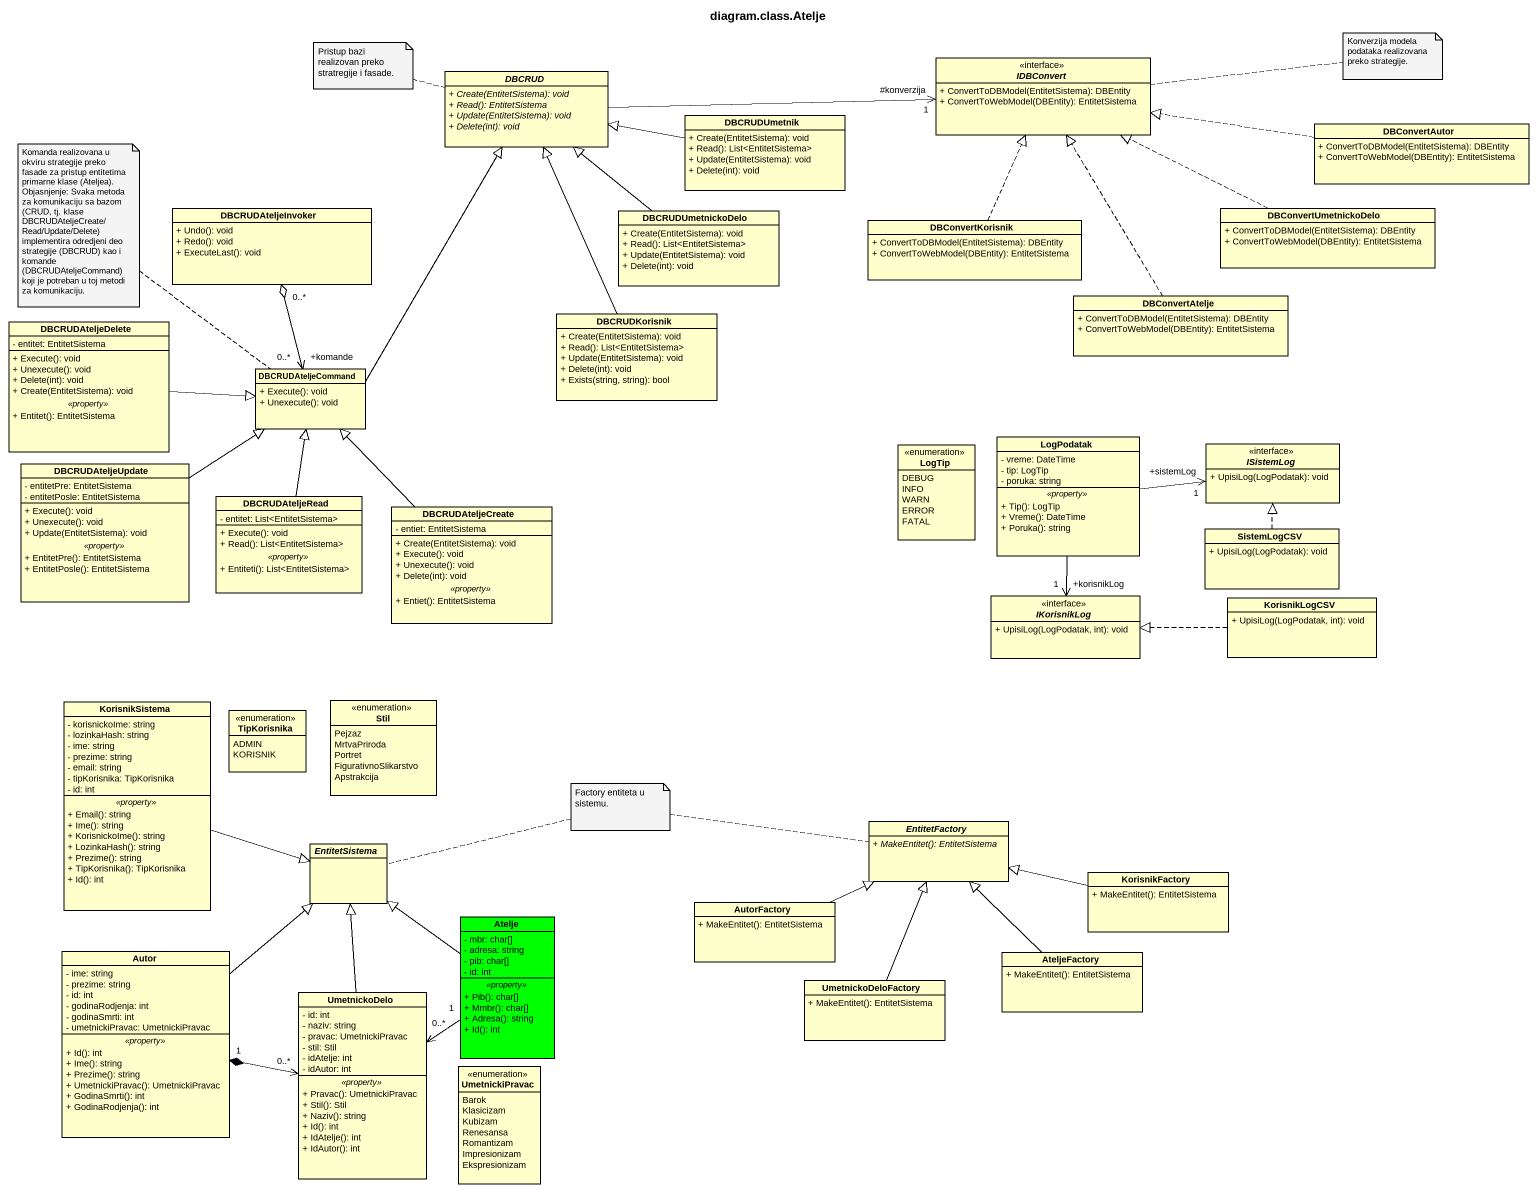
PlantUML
@startuml
title diagram.class.Atelje
hide circle
hide empty members
skinparam classAttributeIconSize 0
abstract class DBCRUD {
  {abstract} + Create(EntitetSistema): void
  {abstract} + Read(): EntitetSistema
  {abstract} + Update(EntitetSistema): void
  {abstract} + Delete(int): void
}
interface IDBConvert {
  + ConvertToDBModel(EntitetSistema): DBEntity
  + ConvertToWebModel(DBEntity): EntitetSistema
}
class DBCRUDUmetnik {
  + Create(EntitetSistema): void
  + Read(): List<EntitetSistema>
  + Update(EntitetSistema): void
  + Delete(int): void
}
class DBConvertAutor {
  + ConvertToDBModel(EntitetSistema): DBEntity
  + ConvertToWebModel(DBEntity): EntitetSistema
}
class DBCRUDAteljeInvoker {
  + Undo(): void
  + Redo(): void
  + ExecuteLast(): void
}
class DBCRUDUmetnickoDelo {
  + Create(EntitetSistema): void
  + Read(): List<EntitetSistema>
  + Update(EntitetSistema): void
  + Delete(int): void
}
class DBConvertKorisnik {
  + ConvertToDBModel(EntitetSistema): DBEntity
  + ConvertToWebModel(DBEntity): EntitetSistema
}
class DBConvertUmetnickoDelo {
  + ConvertToDBModel(EntitetSistema): DBEntity
  + ConvertToWebModel(DBEntity): EntitetSistema
}
class DBConvertAtelje {
  + ConvertToDBModel(EntitetSistema): DBEntity
  + ConvertToWebModel(DBEntity): EntitetSistema
}
class DBCRUDAteljeDelete {
  - entitet: EntitetSistema
  --
  + Execute(): void
  + Unexecute(): void
  + Delete(int): void
  + Create(EntitetSistema): void
  .. <<property>> ..
  + Entitet(): EntitetSistema
}
class DBCRUDKorisnik {
  + Create(EntitetSistema): void
  + Read(): List<EntitetSistema>
  + Update(EntitetSistema): void
  + Delete(int): void
  + Exists(string, string): bool
}
class DBCRUDAteljeCommand {
  + Execute(): void
  + Unexecute(): void
}
class DBCRUDAteljeUpdate {
  - entitetPre: EntitetSistema
  - entitetPosle: EntitetSistema
  --
  + Execute(): void
  + Unexecute(): void
  + Update(EntitetSistema): void
  .. <<property>> ..
  + EntitetPre(): EntitetSistema
  + EntitetPosle(): EntitetSistema
}
enum LogTip {
  DEBUG
  INFO
  WARN
  ERROR
  FATAL
}
class LogPodatak {
  - vreme: DateTime
  - tip: LogTip
  - poruka: string
  .. <<property>> ..
  + Tip(): LogTip
  + Vreme(): DateTime
  + Poruka(): string
}
interface ISistemLog {
  + UpisiLog(LogPodatak): void
}
class DBCRUDAteljeRead {
  - entitet: List<EntitetSistema>
  --
  + Execute(): void
  + Read(): List<EntitetSistema>
  .. <<property>> ..
  + Entiteti(): List<EntitetSistema>
}
class DBCRUDAteljeCreate {
  - entiet: EntitetSistema
  --
  + Create(EntitetSistema): void
  + Execute(): void
  + Unexecute(): void
  + Delete(int): void
  .. <<property>> ..
  + Entiet(): EntitetSistema
}
class SistemLogCSV {
  + UpisiLog(LogPodatak): void
}
interface IKorisnikLog {
  + UpisiLog(LogPodatak, int): void
}
class KorisnikLogCSV {
  + UpisiLog(LogPodatak, int): void
}
class KorisnikSistema {
  - korisnickoIme: string
  - lozinkaHash: string
  - ime: string
  - prezime: string
  - email: string
  - tipKorisnika: TipKorisnika
  - id: int
  .. <<property>> ..
  + Email(): string
  + Ime(): string
  + KorisnickoIme(): string
  + LozinkaHash(): string
  + Prezime(): string
  + TipKorisnika(): TipKorisnika
  + Id(): int
}
enum TipKorisnika {
  ADMIN
  KORISNIK
}
enum Stil {
  Pejzaz
  MrtvaPriroda
  Portret
  FigurativnoSlikarstvo
  Apstrakcija
}
abstract class EntitetSistema
abstract class EntitetFactory {
  {abstract} + MakeEntitet(): EntitetSistema
}
class KorisnikFactory {
  + MakeEntitet(): EntitetSistema
}
class Atelje #00FF00 {
  - mbr: char[]
  - adresa: string
  - pib: char[]
  - id: int
  .. <<property>> ..
  + Pib(): char[]
  + Mmbr(): char[]
  + Adresa(): string
  + Id(): int
}
class AutorFactory {
  + MakeEntitet(): EntitetSistema
}
class Autor {
  - ime: string
  - prezime: string
  - id: int
  - godinaRodjenja: int
  - godinaSmrti: int
  - umetnickiPravac: UmetnickiPravac
  .. <<property>> ..
  + Id(): int
  + Ime(): string
  + Prezime(): string
  + UmetnickiPravac(): UmetnickiPravac
  + GodinaSmrti(): int
  + GodinaRodjenja(): int
}
class AteljeFactory {
  + MakeEntitet(): EntitetSistema
}
class UmetnickoDelo {
  - id: int
  - naziv: string
  - pravac: UmetnickiPravac
  - stil: Stil
  - idAtelje: int
  - idAutor: int
  .. <<property>> ..
  + Pravac(): UmetnickiPravac
  + Stil(): Stil
  + Naziv(): string
  + Id(): int
  + IdAtelje(): int
  + IdAutor(): int
}
class UmetnickoDeloFactory {
  + MakeEntitet(): EntitetSistema
}
enum UmetnickiPravac {
  Barok
  Klasicizam
  Kubizam
  Renesansa
  Romantizam
  Impresionizam
  Ekspresionizam
}
DBCRUD -right-> "#konverzija\n1" IDBConvert
DBCRUDUmetnik -left-|> DBCRUD
DBConvertAutor .left.|> IDBConvert
DBCRUDUmetnickoDelo -up-|> DBCRUD
DBConvertKorisnik .up.|> IDBConvert
DBConvertUmetnickoDelo .left.|> IDBConvert
DBConvertAtelje .up.|> IDBConvert
DBCRUDAteljeDelete -right-|> DBCRUDAteljeCommand
DBCRUDKorisnik -up-|> DBCRUD
DBCRUDAteljeCommand -up-|> DBCRUD
DBCRUDAteljeCommand "+komande\n0..*" <-up-o "0..*" DBCRUDAteljeInvoker
DBCRUDAteljeUpdate -up-|> DBCRUDAteljeCommand
LogPodatak -right-> "+sistemLog\n1" ISistemLog
LogPodatak --> "+korisnikLog\n1" IKorisnikLog
DBCRUDAteljeRead -up-|> DBCRUDAteljeCommand
DBCRUDAteljeCreate -up-|> DBCRUDAteljeCommand
SistemLogCSV .up.|> ISistemLog
KorisnikLogCSV .left.|> IKorisnikLog
KorisnikSistema -right-|> EntitetSistema
KorisnikFactory -left-|> EntitetFactory
Atelje -up-|> EntitetSistema
Atelje "1" --> "0..*" UmetnickoDelo
AutorFactory -right-|> EntitetFactory
Autor -up-|> EntitetSistema
AteljeFactory -up-|> EntitetFactory
UmetnickoDelo -up-|> EntitetSistema
UmetnickoDelo "0..*" <-left-* "1" Autor
UmetnickoDeloFactory -up-|> EntitetFactory
note right of IDBConvert : Konverzija modela podataka realizovana preko strategije.
note left of DBCRUD : Pristup bazi realizovan preko stratregije i fasade.
note top of DBCRUDAteljeCommand : Komanda realizovana u okviru strategije preko fasade za pristup entitetima primarne klase (Ateljea). Objasnjenje: Svaka metoda za komunikaciju sa bazom (CRUD, tj. klase DBCRUDAteljeCreate/Read/Update/Delete) implementira odredjeni deo strategije (DBCRUD) kao i komande (DBCRUDAteljeCommand) koji je potreban u toj metodi za komunikaciju.
note as N4
  Factory entiteta u sistemu.
end note
N4 .. EntitetFactory
N4 .. EntitetSistema
@enduml
